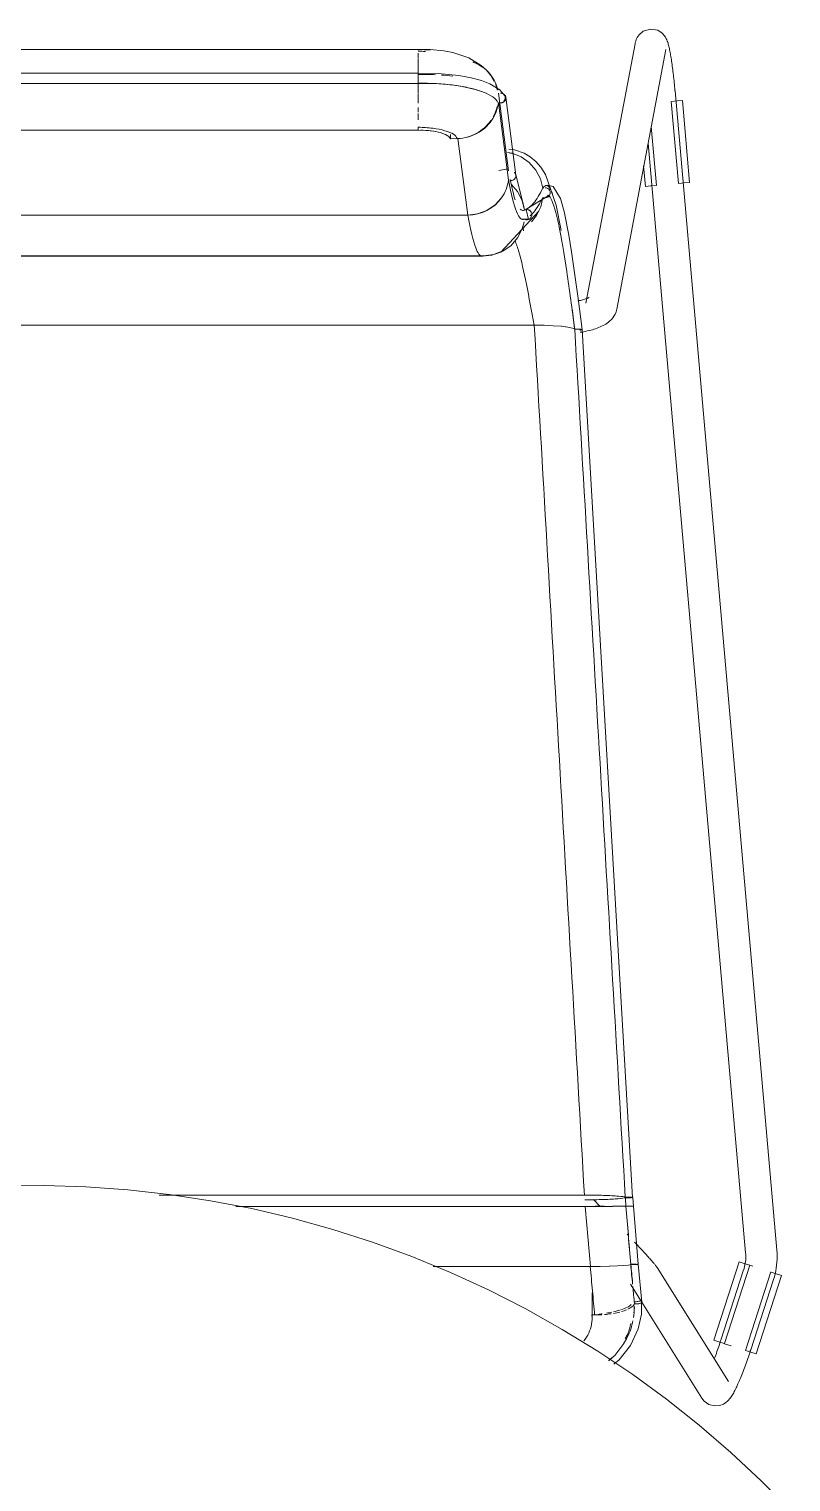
# Model space of a CAD drawing. Header units: millimetres. Extents: x 155927 to 295199, y -4084 to 97293.
# Drawn here: x 230288 to 230579, y 31394 to 31950 of the extents above; entities that cross this region are included whole.
import ezdxf

# ---------------------------------------------------------------- set-up
doc = ezdxf.new("R2010")
doc.units = ezdxf.units.MM
doc.header["$MEASUREMENT"] = 0
doc.layers.add('I-FURN', color=8, linetype='CONTINUOUS', lineweight=9)

msp = doc.modelspace()

# ---------------------------------------------------------------- linework, layer by layer
at = {"layer": 'I-FURN'}
for p, q in [((230520.63, 31946.71), (230520.26, 31945.91)), ((230521.38, 31947.79), (230520.63, 31946.71)), ((230522.96, 31949.11), (230521.38, 31947.79)), ((230522.96, 31949.11), (230525.71, 31949.95)), ((230525.71, 31949.95), (230528.47, 31949.46)), ((230528.47, 31949.46), (230530.12, 31948.42)), ((230530.12, 31948.42), (230530.98, 31947.51)), ((230530.98, 31947.51), (230531.46, 31946.81)), ((230531.46, 31946.81), (230531.76, 31946.25)), ((230531.76, 31946.25), (230531.98, 31945.78)), ((230436.91, 31942.17), (230142.06, 31942.17)), ((230436.91, 31942), (230436.91, 31942.17)), ((230441.43, 31942.09), (230436.91, 31942.17)), ((230436.91, 31942.15), (230436.91, 31941.87)), ((230436.91, 31940.68), (230436.91, 31938.92)), ((230446.64, 31941.57), (230441.43, 31942.09)), ((230450.14, 31940.92), (230446.64, 31941.57)), ((230456.29, 31938.89), (230450.14, 31940.92)), ((230519.82, 31944.35), (230501.01, 31845.06)), ((230512.8, 31842.83), (230531.61, 31942.12)), ((230519.91, 31944.77), (230519.82, 31944.35)), ((230520.04, 31945.29), (230519.91, 31944.77)), ((230520.26, 31945.91), (230520.04, 31945.29)), ((230531.98, 31945.78), (230532.14, 31945.35)), ((230532.14, 31945.35), (230532.29, 31944.94)), ((230532.29, 31944.94), (230532.41, 31944.55)), ((230532.41, 31944.55), (230532.53, 31944.15)), ((230532.53, 31944.15), (230532.63, 31943.75)), ((230532.63, 31943.75), (230532.74, 31943.34)), ((230532.74, 31943.34), (230532.84, 31942.91)), ((230532.84, 31942.91), (230532.94, 31942.47)), ((230532.94, 31942.47), (230533.03, 31942.01)), ((230533.03, 31942.01), (230533.13, 31941.53)), ((230533.13, 31941.53), (230533.22, 31941.03)), ((230533.22, 31941.03), (230533.32, 31940.52)), ((230533.32, 31940.52), (230533.41, 31939.99)), ((230436.91, 31938.65), (230436.91, 31936.07)), ((230436.91, 31932.89), (230436.91, 31935.91)), ((230436.91, 31935.9), (230436.91, 31932.89)), ((230461, 31936.02), (230456.29, 31938.89)), ((230462.98, 31934.19), (230461, 31936.02)), ((230533.41, 31939.99), (230533.5, 31939.43)), ((230533.5, 31939.43), (230533.6, 31938.87)), ((230533.6, 31938.87), (230533.69, 31938.28)), ((230533.69, 31938.28), (230533.78, 31937.68)), ((230533.78, 31937.68), (230533.87, 31937.06)), ((230533.87, 31937.06), (230533.96, 31936.42)), ((230533.96, 31936.42), (230534.05, 31935.77)), ((230534.05, 31935.77), (230534.14, 31935.11)), ((230534.14, 31935.11), (230534.22, 31934.44)), ((230436.91, 31933.13), (230142.06, 31933.13)), ((230436.91, 31933.13), (230436.91, 31929.28)), ((230444.47, 31932.98), (230436.91, 31933.13)), ((230436.91, 31933.06), (230436.91, 31933.13)), ((230436.91, 31932.86), (230436.91, 31933.06)), ((230436.91, 31932.56), (230436.91, 31932.86)), ((230436.91, 31932.17), (230436.91, 31932.56)), ((230436.91, 31931.72), (230436.91, 31932.17)), ((230436.91, 31931.22), (230436.91, 31931.72)), ((230436.91, 31930.72), (230436.91, 31931.22)), ((230436.91, 31930.25), (230436.91, 31930.72)), ((230436.91, 31929.83), (230436.91, 31930.25)), ((230436.91, 31929.5), (230436.91, 31929.83)), ((230436.91, 31929.28), (230436.91, 31929.5)), ((230452.36, 31932.18), (230444.47, 31932.98)), ((230457.08, 31931.32), (230452.36, 31932.18)), ((230461.12, 31930.24), (230457.08, 31931.32)), ((230464.29, 31929.04), (230461.12, 31930.24)), ((230464.65, 31932.12), (230462.98, 31934.19)), ((230465.98, 31929.85), (230464.65, 31932.12)), ((230534.22, 31934.44), (230534.31, 31933.75)), ((230534.31, 31933.75), (230534.39, 31933.05)), ((230534.39, 31933.05), (230534.48, 31932.34)), ((230534.48, 31932.34), (230534.56, 31931.62)), ((230534.56, 31931.62), (230534.64, 31930.9)), ((230534.64, 31930.9), (230534.72, 31930.16)), ((230534.72, 31930.16), (230534.79, 31929.42)), ((230534.79, 31929.42), (230534.87, 31928.68)), ((230142.06, 31929.17), (230436.91, 31929.17)), ((230436.91, 31925.38), (230436.91, 31929.2)), ((230436.91, 31929.2), (230436.91, 31925.38)), ((230443.14, 31929.09), (230436.91, 31929.17)), ((230436.91, 31925.19), (230436.91, 31921.63)), ((230449.7, 31928.56), (230443.14, 31929.09)), ((230453.71, 31927.97), (230449.7, 31928.56)), ((230458.15, 31927), (230453.71, 31927.97)), ((230461.58, 31925.9), (230458.15, 31927)), ((230468.12, 31926.74), (230464.29, 31929.04)), ((230467.53, 31925.42), (230471.37, 31895.72)), ((230470.01, 31924.36), (230468.12, 31926.74)), ((230470.37, 31923.86), (230474.22, 31894.08)), ((230534.87, 31928.68), (230534.94, 31927.93)), ((230534.94, 31927.93), (230535.01, 31927.18)), ((230535.01, 31927.18), (230535.08, 31926.43)), ((230535.08, 31926.43), (230535.09, 31926.27)), ((230574.04, 31482.95), (230535.09, 31926.27)), ((230436.91, 31920), (230436.91, 31918.16)), ((230471.39, 31892.18), (230467.55, 31921.88)), ((230468.3, 31919.45), (230467.98, 31921.89)), ((230533.67, 31922.29), (230536.43, 31890.88)), ((230533.8, 31922.3), (230535.86, 31922.48)), ((230535.86, 31922.48), (230537.9, 31922.66)), ((230537.9, 31922.66), (230540.66, 31891.25)), ((230436.91, 31917.64), (230436.91, 31915.18)), ((230436.91, 31911.33), (230142.06, 31911.33)), ((230142.06, 31911.27), (230436.91, 31911.27)), ((230436.91, 31911.27), (230439.95, 31911.16)), ((230439.95, 31911.16), (230442.8, 31910.84)), ((230442.8, 31910.84), (230445.29, 31910.33)), ((230445.29, 31910.33), (230447.28, 31909.66)), ((230447.28, 31909.66), (230448.63, 31908.87)), ((230448.63, 31908.87), (230449.27, 31908.01)), ((230449.27, 31908.01), (230449.27, 31909.67)), ((230449.27, 31908.01), (230451.98, 31908.08)), ((230451.98, 31908.08), (230455.84, 31878.8)), ((230527.98, 31890.14), (230526.01, 31912.62)), ((230471.02, 31902.79), (230472.76, 31902.41)), ((230472.77, 31902.42), (230471.03, 31902.79)), ((230473.76, 31903.76), (230471.49, 31904.05)), ((230476.28, 31901.02), (230472.77, 31902.42)), ((230477.36, 31902.46), (230473.76, 31903.76)), ((230479.63, 31901.12), (230477.36, 31902.46)), ((230524.8, 31906.25), (230562.08, 31481.9)), ((230471.25, 31896.51), (230467.76, 31895.82)), ((230479.37, 31898.85), (230476.28, 31901.02)), ((230481.85, 31896.02), (230479.37, 31898.85)), ((230481.8, 31899.34), (230479.63, 31901.12)), ((230483.79, 31897.1), (230481.8, 31899.34)), ((230485.6, 31894.27), (230483.79, 31897.1)), ((230523.06, 31897.66), (230523.75, 31889.77)), ((230471.86, 31892.02), (230472.36, 31891.98)), ((230472.36, 31891.98), (230472.85, 31892.06)), ((230474.89, 31887.81), (230472.38, 31890.68)), ((230472.85, 31892.06), (230473.3, 31892.26)), ((230473.3, 31892.26), (230473.68, 31892.56)), ((230473.68, 31892.56), (230473.98, 31892.94)), ((230473.98, 31894.76), (230473.69, 31895.15)), ((230474.17, 31894.32), (230473.98, 31894.76)), ((230473.98, 31892.94), (230474.17, 31893.38)), ((230474.24, 31893.85), (230474.17, 31894.32)), ((230474.17, 31893.38), (230474.24, 31893.85)), ((230474.21, 31894.16), (230477.17, 31882.55)), ((230483.59, 31892.7), (230481.85, 31896.02)), ((230484.49, 31889.07), (230483.59, 31892.7)), ((230489.59, 31882.56), (230485.6, 31894.27)), ((230538.62, 31891.07), (230536.56, 31890.89)), ((230540.66, 31891.25), (230538.62, 31891.07)), ((230466.27, 31882.67), (230468.76, 31885.41)), ((230476.64, 31884.41), (230474.89, 31887.81)), ((230487.17, 31886.51), (230477.78, 31880.8)), ((230484.54, 31885.58), (230483.75, 31881.97)), ((230483.76, 31881.97), (230484.54, 31885.58)), ((230484.49, 31889.07), (230484.96, 31889.23)), ((230484.96, 31889.23), (230484.49, 31889.07)), ((230485.02, 31885.43), (230484.54, 31885.58)), ((230484.54, 31885.58), (230485.02, 31885.43)), ((230485.51, 31885.4), (230485.02, 31885.43)), ((230485.02, 31885.43), (230485.52, 31885.4)), ((230486.31, 31890.29), (230485.4, 31889.99)), ((230485.95, 31889.2), (230485.46, 31889.28)), ((230485.46, 31889.27), (230485.95, 31889.2)), ((230486, 31885.49), (230485.51, 31885.4)), ((230485.52, 31885.4), (230486.01, 31885.49)), ((230485.95, 31889.2), (230486.41, 31889)), ((230486.41, 31889.01), (230485.95, 31889.2)), ((230486.45, 31885.7), (230486, 31885.49)), ((230486.01, 31885.49), (230486.46, 31885.7)), ((230488.5, 31889.76), (230486.31, 31890.29)), ((230486.8, 31888.7), (230486.41, 31889.01)), ((230486.41, 31889), (230486.79, 31888.7)), ((230486.83, 31886.02), (230486.45, 31885.7)), ((230486.46, 31885.7), (230486.84, 31886.02)), ((230486.79, 31888.7), (230487.09, 31888.3)), ((230487.1, 31888.3), (230486.8, 31888.7)), ((230487.12, 31886.42), (230486.83, 31886.02)), ((230486.84, 31886.02), (230487.12, 31886.42)), ((230487.09, 31888.3), (230487.29, 31887.85)), ((230487.29, 31887.85), (230487.1, 31888.3)), ((230487.3, 31886.88), (230487.12, 31886.42)), ((230487.12, 31886.42), (230487.31, 31886.88)), ((230487.29, 31887.85), (230487.36, 31887.37)), ((230487.37, 31887.37), (230487.29, 31887.85)), ((230487.36, 31887.37), (230487.3, 31886.88)), ((230487.31, 31886.88), (230487.37, 31887.37)), ((230491.27, 31885.12), (230488.5, 31889.76)), ((230492.67, 31880.12), (230491.27, 31885.12)), ((230525.8, 31889.95), (230523.75, 31889.77)), ((230527.86, 31890.13), (230525.8, 31889.95)), ((230459.61, 31879.28), (230463.16, 31880.59)), ((230463.16, 31880.59), (230466.27, 31882.67)), ((230483.06, 31880.32), (230468.46, 31864.62)), ((230477.53, 31880.7), (230476.64, 31884.41)), ((230477.17, 31882.55), (230477.5, 31880.68)), ((230477.53, 31880.7), (230478, 31880.86)), ((230478, 31880.86), (230477.53, 31880.7)), ((230478, 31880.86), (230478.5, 31880.9)), ((230478.5, 31880.9), (230478, 31880.86)), ((230479.05, 31877.09), (230478.21, 31880.98)), ((230478.5, 31880.9), (230478.99, 31880.82)), ((230478.99, 31880.82), (230478.5, 31880.9)), ((230478.99, 31880.82), (230479.44, 31880.61)), ((230479.44, 31880.62), (230478.99, 31880.82)), ((230479.82, 31880.3), (230479.44, 31880.62)), ((230479.44, 31880.61), (230479.82, 31880.3)), ((230479.82, 31880.3), (230480.11, 31879.9)), ((230480.12, 31879.9), (230479.82, 31880.3)), ((230480.11, 31879.9), (230480.3, 31879.44)), ((230480.31, 31879.44), (230480.12, 31879.9)), ((230480.3, 31879.44), (230480.37, 31878.95)), ((230480.37, 31878.95), (230480.31, 31879.44)), ((230483.75, 31881.97), (230482.11, 31878.65)), ((230482.12, 31878.64), (230483.76, 31881.97)), ((230491.5, 31872.9), (230489.59, 31882.56)), ((230494.48, 31871.1), (230492.67, 31880.12)), ((230455.84, 31878.8), (230123.13, 31878.8)), ((230123.13, 31878.8), (230455.84, 31878.8)), ((230455.84, 31878.8), (230459.61, 31879.28)), ((230479.34, 31877.22), (230476.46, 31877.18)), ((230476.64, 31873.48), (230477.4, 31876.26)), ((230478, 31877.03), (230477.53, 31877.2)), ((230477.53, 31877.19), (230478, 31877.03)), ((230478.5, 31876.99), (230478, 31877.03)), ((230478, 31877.03), (230478.5, 31876.99)), ((230478.99, 31877.08), (230478.5, 31876.99)), ((230478.5, 31876.99), (230478.99, 31877.07)), ((230479.44, 31877.28), (230478.99, 31877.08)), ((230478.99, 31877.07), (230479.44, 31877.28)), ((230479.82, 31877.59), (230479.44, 31877.28)), ((230479.44, 31877.28), (230479.82, 31877.59)), ((230480.11, 31877.99), (230479.82, 31877.59)), ((230479.82, 31877.59), (230480.12, 31877.99)), ((230480.3, 31878.46), (230480.11, 31877.99)), ((230480.12, 31877.99), (230480.31, 31878.46)), ((230482.11, 31878.64), (230480.16, 31876.24)), ((230480.18, 31876.25), (230482.12, 31878.64)), ((230480.37, 31878.95), (230480.3, 31878.46)), ((230480.31, 31878.46), (230480.37, 31878.95)), ((230474.88, 31870.09), (230472.37, 31867.22)), ((230472.38, 31867.21), (230474.89, 31870.08)), ((230476.63, 31873.48), (230474.88, 31870.09)), ((230474.89, 31870.08), (230476.64, 31873.48)), ((230495.51, 31864.79), (230494.48, 31871.1)), ((230461.88, 31863.2), (230117.1, 31863.2)), ((230117.1, 31863.2), (230461.88, 31863.2)), ((230117.63, 31863.05), (230422.43, 31863.05)), ((230422.43, 31863.05), (230461.34, 31863.05)), ((230465.09, 31863.49), (230461.34, 31863.05)), ((230465.67, 31863.68), (230461.88, 31863.2)), ((230461.88, 31863.2), (230465.67, 31863.67)), ((230469.56, 31865.22), (230465.09, 31863.49)), ((230469.24, 31865.05), (230465.67, 31863.68)), ((230465.67, 31863.67), (230469.24, 31865.04)), ((230468.46, 31864.62), (230466.53, 31863.92)), ((230472.37, 31867.22), (230469.24, 31865.05)), ((230469.24, 31865.04), (230472.38, 31867.21)), ((230496.69, 31856.77), (230495.51, 31864.79)), ((230498.05, 31846.84), (230496.69, 31856.77)), ((230498.46, 31846.09), (230497.96, 31845.99)), ((230499.6, 31834.98), (230498.05, 31846.84)), ((230498.93, 31846.19), (230498.46, 31846.09)), ((230499.37, 31846.29), (230498.93, 31846.19)), ((230499.79, 31846.4), (230499.37, 31846.29)), ((230500.19, 31846.51), (230499.79, 31846.4)), ((230500.55, 31846.61), (230500.19, 31846.51)), ((230500.89, 31846.72), (230500.55, 31846.61)), ((230501.19, 31846.83), (230500.89, 31846.72)), ((230501.46, 31846.93), (230501.19, 31846.83)), ((230501.69, 31847.03), (230501.46, 31846.93)), ((230501.89, 31847.11), (230501.69, 31847.03)), ((230502.04, 31847.19), (230501.89, 31847.11)), ((230502.13, 31847.23), (230502.04, 31847.19)), ((230502.2, 31847.28), (230502.13, 31847.23)), ((230502.23, 31847.29), (230502.2, 31847.28)), ((230512.17, 31840.95), (230511.74, 31840.16)), ((230512.54, 31841.84), (230512.17, 31840.95)), ((230512.8, 31842.83), (230512.54, 31841.84)), ((230481.19, 31836.7), (230097.79, 31836.7)), ((230097.79, 31836.7), (230481.19, 31836.7)), ((230484.96, 31836.64), (230481.19, 31836.7)), ((230481.27, 31836.7), (230484.96, 31836.64)), ((230488.49, 31836.49), (230484.96, 31836.64)), ((230485.02, 31836.64), (230488.49, 31836.49)), ((230491.59, 31836.25), (230488.49, 31836.49)), ((230488.54, 31836.49), (230491.6, 31836.25)), ((230494.09, 31835.94), (230491.59, 31836.25)), ((230491.63, 31836.25), (230494.09, 31835.94)), ((230495.84, 31835.57), (230494.09, 31835.94)), ((230494.1, 31835.94), (230495.84, 31835.57)), ((230495.84, 31835.57), (230496.74, 31835.17)), ((230496.74, 31835.17), (230495.84, 31835.57)), ((230497.21, 31835.19), (230496.74, 31835.17)), ((230496.74, 31835.17), (230497.21, 31835.19)), ((230497.71, 31835.19), (230497.21, 31835.19)), ((230497.21, 31835.19), (230497.71, 31835.19)), ((230498.2, 31835.18), (230497.71, 31835.19)), ((230497.71, 31835.19), (230498.2, 31835.18)), ((230498.65, 31835.16), (230498.2, 31835.18)), ((230498.2, 31835.18), (230498.66, 31835.16)), ((230499.04, 31835.13), (230498.65, 31835.16)), ((230498.66, 31835.16), (230499.04, 31835.13)), ((230499.34, 31835.09), (230499.04, 31835.13)), ((230499.04, 31835.13), (230499.34, 31835.09)), ((230499.54, 31834.93), (230499.6, 31834.98)), ((230499.61, 31834.98), (230499.54, 31834.93)), ((230499.61, 31834.98), (230518.89, 31503.07)), ((230503.47, 31834.96), (230502.84, 31834.79)), ((230504.09, 31835.15), (230503.47, 31834.96)), ((230504.69, 31835.34), (230504.09, 31835.15)), ((230505.28, 31835.55), (230504.69, 31835.34)), ((230505.87, 31835.77), (230505.28, 31835.55)), ((230506.44, 31836), (230505.87, 31835.77)), ((230507, 31836.25), (230506.44, 31836)), ((230507.55, 31836.53), (230507, 31836.25)), ((230508.08, 31836.82), (230507.55, 31836.53)), ((230508.62, 31837.14), (230508.08, 31836.82)), ((230509.16, 31837.5), (230508.62, 31837.14)), ((230509.69, 31837.9), (230509.16, 31837.5)), ((230510.22, 31838.35), (230509.69, 31837.9)), ((230510.74, 31838.87), (230510.22, 31838.35)), ((230511.25, 31839.47), (230510.74, 31838.87)), ((230511.74, 31840.16), (230511.25, 31839.47)), ((230498.69, 31834.8), (230499.07, 31834.83)), ((230499.07, 31834.83), (230498.69, 31834.8)), ((230499.5, 31834.07), (230498.8, 31833.96)), ((230499.07, 31834.83), (230499.36, 31834.88)), ((230499.36, 31834.88), (230499.07, 31834.83)), ((230500.19, 31834.2), (230499.5, 31834.07)), ((230500.87, 31834.33), (230500.19, 31834.2)), ((230501.54, 31834.48), (230500.87, 31834.33)), ((230502.2, 31834.63), (230501.54, 31834.48)), ((230502.84, 31834.79), (230502.2, 31834.63)), ((230293.81, 31507.64), (230277.81, 31507.49)), ((230309.8, 31507.15), (230293.81, 31507.64)), ((230325.76, 31506.02), (230309.8, 31507.15)), ((230341.66, 31504.25), (230325.76, 31506.02)), ((230500.44, 31503.97), (230337.84, 31503.97)), ((230337.84, 31503.97), (230500.44, 31503.97)), ((230357.47, 31501.84), (230341.66, 31504.25)), ((230373.18, 31498.81), (230357.47, 31501.84)), ((230504.22, 31503.94), (230500.44, 31503.97)), ((230500.55, 31502.18), (230504.23, 31502.21)), ((230506.5, 31499.66), (230503.93, 31502.33)), ((230507.79, 31503.86), (230504.22, 31503.94)), ((230504.23, 31502.21), (230507.78, 31502.29)), ((230507.78, 31502.29), (230510.9, 31502.41)), ((230510.92, 31503.74), (230507.79, 31503.86)), ((230510.9, 31502.41), (230513.4, 31502.57)), ((230513.42, 31503.58), (230510.92, 31503.74)), ((230513.4, 31502.57), (230515.15, 31502.76)), ((230515.17, 31503.38), (230513.42, 31503.58)), ((230515.15, 31502.76), (230516.05, 31502.97)), ((230516.06, 31503.17), (230515.17, 31503.38)), ((230516.05, 31502.97), (230516.52, 31502.96)), ((230516.53, 31503.18), (230516.06, 31503.17)), ((230516.52, 31502.96), (230517.02, 31502.96)), ((230517.02, 31503.18), (230516.53, 31503.18)), ((230517.51, 31503.18), (230517.02, 31503.18)), ((230517.02, 31502.96), (230517.51, 31502.97)), ((230517.97, 31503.17), (230517.51, 31503.18)), ((230517.51, 31502.97), (230517.96, 31502.98)), ((230517.96, 31502.98), (230518.34, 31503)), ((230518.35, 31503.15), (230517.97, 31503.17)), ((230518.34, 31503), (230518.64, 31503.02)), ((230518.64, 31503.13), (230518.35, 31503.15)), ((230518.83, 31503.1), (230518.64, 31503.13)), ((230518.64, 31503.02), (230518.82, 31503.04)), ((230518.82, 31503.04), (230518.89, 31503.07)), ((230518.89, 31503.07), (230518.83, 31503.1)), ((230519.16, 31499.71), (230518.9, 31503.07)), ((230500.7, 31499.65), (230367.07, 31499.65)), ((230367.07, 31499.65), (230500.7, 31499.65)), ((230388.76, 31495.15), (230373.18, 31498.81)), ((230504.49, 31499.65), (230500.7, 31499.65)), ((230500.7, 31499.65), (230504.49, 31499.65)), ((230504.49, 31499.78), (230508.05, 31499.77)), ((230508.06, 31499.66), (230504.49, 31499.65)), ((230504.49, 31499.65), (230508.06, 31499.66)), ((230508.05, 31499.77), (230504.5, 31499.78)), ((230511.19, 31499.67), (230508.06, 31499.66)), ((230508.06, 31499.66), (230511.19, 31499.67)), ((230511.17, 31499.76), (230513.67, 31499.75)), ((230513.68, 31499.75), (230511.18, 31499.76)), ((230513.69, 31499.68), (230511.19, 31499.67)), ((230511.19, 31499.67), (230513.7, 31499.68)), ((230513.67, 31499.75), (230515.42, 31499.74)), ((230515.43, 31499.74), (230513.68, 31499.75)), ((230515.44, 31499.69), (230513.7, 31499.68)), ((230513.7, 31499.68), (230515.44, 31499.69)), ((230516.33, 31499.71), (230515.44, 31499.69)), ((230515.44, 31499.69), (230516.33, 31499.71)), ((230516.32, 31499.72), (230516.79, 31499.72)), ((230516.79, 31499.72), (230516.32, 31499.72)), ((230516.8, 31499.71), (230516.33, 31499.71)), ((230516.33, 31499.71), (230516.8, 31499.71)), ((230516.79, 31499.72), (230517.29, 31499.72)), ((230517.29, 31499.72), (230516.79, 31499.72)), ((230517.29, 31499.71), (230516.8, 31499.71)), ((230516.8, 31499.71), (230517.3, 31499.71)), ((230517.29, 31499.72), (230517.78, 31499.72)), ((230517.78, 31499.72), (230517.29, 31499.72)), ((230517.78, 31499.71), (230517.29, 31499.71)), ((230517.3, 31499.71), (230517.79, 31499.71)), ((230517.78, 31499.72), (230518.23, 31499.72)), ((230518.23, 31499.72), (230517.78, 31499.72)), ((230518.24, 31499.71), (230517.78, 31499.71)), ((230517.79, 31499.71), (230518.24, 31499.71)), ((230518.23, 31499.72), (230518.61, 31499.72)), ((230518.62, 31499.72), (230518.23, 31499.72)), ((230518.62, 31499.71), (230518.24, 31499.71)), ((230518.24, 31499.71), (230518.62, 31499.71)), ((230518.61, 31499.72), (230518.91, 31499.72)), ((230518.91, 31499.72), (230518.62, 31499.72)), ((230518.91, 31499.71), (230518.62, 31499.71)), ((230518.62, 31499.71), (230518.91, 31499.71)), ((230518.91, 31499.72), (230519.1, 31499.72)), ((230519.1, 31499.72), (230518.91, 31499.72)), ((230519.1, 31499.71), (230518.91, 31499.71)), ((230518.91, 31499.71), (230519.1, 31499.71)), ((230519.1, 31499.72), (230519.16, 31499.71)), ((230519.17, 31499.71), (230519.1, 31499.72)), ((230519.16, 31499.71), (230519.1, 31499.71)), ((230519.1, 31499.71), (230519.17, 31499.71)), ((230519.17, 31499.71), (230520.99, 31477.51)), ((230404.17, 31490.87), (230388.76, 31495.15)), ((230419.41, 31485.98), (230404.17, 31490.87)), ((230434.43, 31480.48), (230419.41, 31485.98)), ((230517.26, 31488.47), (230516.78, 31488.98)), ((230520.08, 31485.5), (230519.62, 31485.98)), ((230520.53, 31485.02), (230520.08, 31485.5)), ((230520.97, 31484.55), (230520.53, 31485.02)), ((230449.22, 31474.38), (230434.43, 31480.48)), ((230521.4, 31484.09), (230520.97, 31484.55)), ((230521.82, 31483.64), (230521.4, 31484.09)), ((230522.23, 31483.19), (230521.82, 31483.64)), ((230522.64, 31482.76), (230522.23, 31483.19)), ((230523.03, 31482.33), (230522.64, 31482.76)), ((230523.41, 31481.92), (230523.03, 31482.33)), ((230523.78, 31481.52), (230523.41, 31481.92)), ((230524.13, 31481.13), (230523.78, 31481.52)), ((230524.48, 31480.75), (230524.13, 31481.13)), ((230524.81, 31480.38), (230524.48, 31480.75)), ((230525.12, 31480.03), (230524.81, 31480.38)), ((230525.42, 31479.7), (230525.12, 31480.03)), ((230525.71, 31479.37), (230525.42, 31479.7)), ((230525.98, 31479.07), (230525.71, 31479.37)), ((230562.09, 31481.9), (230562.13, 31481.24)), ((230562.14, 31479.91), (230562.11, 31479.25)), ((230562.13, 31481.24), (230562.15, 31480.58)), ((230562.15, 31480.58), (230562.14, 31479.91)), ((230574.04, 31482.9), (230574.04, 31482.95)), ((230574.12, 31481.77), (230574.04, 31482.9)), ((230574.07, 31478.34), (230574.13, 31479.48)), ((230574.15, 31480.62), (230574.12, 31481.77)), ((230574.13, 31479.48), (230574.15, 31480.62)), ((230442.53, 31476.68), (230502.65, 31476.68)), ((230502.65, 31476.68), (230442.53, 31476.68)), ((230463.76, 31467.7), (230449.22, 31474.38)), ((230502.65, 31476.68), (230506.41, 31476.71)), ((230506.41, 31476.71), (230502.77, 31476.68)), ((230509.94, 31476.78), (230506.5, 31476.71)), ((230506.51, 31476.71), (230509.94, 31476.78)), ((230509.94, 31476.78), (230513.04, 31476.9)), ((230513.04, 31476.9), (230510.01, 31476.78)), ((230513.04, 31476.9), (230515.52, 31477.05)), ((230515.52, 31477.05), (230513.08, 31476.9)), ((230515.52, 31477.05), (230517.25, 31477.23)), ((230517.26, 31477.23), (230515.54, 31477.05)), ((230517.25, 31477.23), (230518.15, 31477.42)), ((230518.14, 31477.42), (230517.26, 31477.23)), ((230518.61, 31477.41), (230518.14, 31477.42)), ((230518.15, 31477.42), (230518.62, 31477.41)), ((230518.63, 31477.61), (230518.16, 31477.61)), ((230518.16, 31477.61), (230518.63, 31477.61)), ((230519.11, 31477.41), (230518.61, 31477.41)), ((230518.62, 31477.41), (230519.11, 31477.41)), ((230519.13, 31477.62), (230518.63, 31477.61)), ((230518.63, 31477.61), (230519.13, 31477.62)), ((230519.11, 31477.41), (230519.61, 31477.41)), ((230519.6, 31477.41), (230519.11, 31477.41)), ((230519.62, 31477.61), (230519.13, 31477.62)), ((230519.13, 31477.62), (230519.62, 31477.61)), ((230520.05, 31477.42), (230519.6, 31477.41)), ((230519.61, 31477.41), (230520.06, 31477.42)), ((230520.07, 31477.6), (230519.62, 31477.61)), ((230519.62, 31477.61), (230520.07, 31477.6)), ((230520.44, 31477.44), (230520.05, 31477.42)), ((230520.06, 31477.42), (230520.44, 31477.44)), ((230520.44, 31477.44), (230520.74, 31477.46)), ((230520.73, 31477.46), (230520.44, 31477.44)), ((230520.74, 31477.56), (230520.45, 31477.58)), ((230520.45, 31477.58), (230520.74, 31477.56)), ((230520.93, 31477.54), (230520.74, 31477.56)), ((230520.74, 31477.56), (230520.93, 31477.54)), ((230520.74, 31477.46), (230520.93, 31477.49)), ((230520.99, 31477.51), (230520.92, 31477.49)), ((230521, 31477.51), (230520.93, 31477.54)), ((230520.93, 31477.54), (230520.99, 31477.51)), ((230520.93, 31477.49), (230521, 31477.51)), ((230521, 31477.51), (230522.42, 31463.02)), ((230526.24, 31478.77), (230525.98, 31479.07)), ((230526.48, 31478.49), (230526.24, 31478.77)), ((230526.71, 31478.23), (230526.48, 31478.49)), ((230526.93, 31477.97), (230526.71, 31478.23)), ((230527.13, 31477.73), (230526.93, 31477.97)), ((230527.32, 31477.5), (230527.13, 31477.73)), ((230527.5, 31477.28), (230527.32, 31477.5)), ((230527.67, 31477.06), (230527.5, 31477.28)), ((230527.85, 31476.83), (230527.67, 31477.06)), ((230528.03, 31476.57), (230527.85, 31476.83)), ((230528.24, 31476.25), (230528.03, 31476.57)), ((230555.55, 31432.66), (230528.24, 31476.25)), ((230559.6, 31478.48), (230549.91, 31448.48)), ((230561.34, 31475.34), (230552.63, 31448.52)), ((230553.95, 31447.17), (230563.64, 31477.18)), ((230559.6, 31478.48), (230561.55, 31477.85)), ((230561.35, 31475.36), (230561.34, 31475.34)), ((230561.54, 31476), (230561.35, 31475.36)), ((230561.7, 31476.64), (230561.54, 31476)), ((230561.55, 31477.85), (230563.52, 31477.21)), ((230561.84, 31477.29), (230561.7, 31476.64)), ((230561.96, 31477.94), (230561.84, 31477.29)), ((230562.04, 31478.59), (230561.96, 31477.94)), ((230571.71, 31474.57), (230562.02, 31444.56)), ((230562.11, 31479.25), (230562.04, 31478.59)), ((230563.74, 31477.14), (230564.9, 31476.77)), ((230571.83, 31474.53), (230573.8, 31473.9)), ((230573.08, 31472.73), (230573.37, 31473.83)), ((230573.37, 31473.83), (230573.61, 31474.95)), ((230573.61, 31474.95), (230573.81, 31476.07)), ((230573.8, 31473.9), (230575.75, 31473.27)), ((230573.81, 31476.07), (230573.96, 31477.2)), ((230573.96, 31477.2), (230574.07, 31478.34)), ((230518.08, 31469.88), (230522.11, 31463.43)), ((230564.04, 31444.82), (230572.75, 31471.63)), ((230575.75, 31473.27), (230566.06, 31443.26)), ((230572.75, 31471.63), (230573.08, 31472.73)), ((230478.02, 31460.45), (230463.76, 31467.7)), ((230503.35, 31456.89), (230503.35, 31466.64)), ((230522.21, 31458.45), (230522.3, 31463.92)), ((230522.35, 31463.06), (230545.38, 31426.29)), ((230491.98, 31452.62), (230478.02, 31460.45)), ((230504.34, 31458.13), (230503.3, 31458.13)), ((230520.99, 31452.81), (230522.21, 31458.45)), ((230505.61, 31444.25), (230491.98, 31452.62)), ((230518.09, 31446.49), (230520.99, 31452.81)), ((230512.02, 31442.63), (230515.52, 31447.2)), ((230513.76, 31440.96), (230518.09, 31446.49)), ((230515.52, 31447.2), (230517.43, 31450.89)), ((230551.86, 31447.84), (230549.91, 31448.48)), ((230551.6, 31445.45), (230551.83, 31446.13)), ((230551.83, 31446.13), (230552.06, 31446.81)), ((230553.83, 31447.21), (230551.86, 31447.84)), ((230552.06, 31446.81), (230552.29, 31447.5)), ((230552.29, 31447.5), (230552.52, 31448.19)), ((230552.52, 31448.19), (230552.63, 31448.52)), ((230554.05, 31447.14), (230556.53, 31446.34)), ((230518.9, 31435.34), (230505.61, 31444.25)), ((230509.68, 31440.67), (230512.02, 31442.63)), ((230511.7, 31439.32), (230513.76, 31440.96)), ((230550.19, 31441.55), (230550.42, 31442.17)), ((230550.42, 31442.17), (230550.65, 31442.81)), ((230550.65, 31442.81), (230550.89, 31443.45)), ((230550.89, 31443.45), (230551.13, 31444.11)), ((230551.13, 31444.11), (230551.36, 31444.78)), ((230551.36, 31444.78), (230551.6, 31445.45)), ((230564.11, 31443.89), (230562.14, 31444.53)), ((230562.39, 31439.98), (230562.65, 31440.7)), ((230562.65, 31440.7), (230562.9, 31441.42)), ((230562.9, 31441.42), (230563.15, 31442.15)), ((230563.15, 31442.15), (230563.4, 31442.88)), ((230563.4, 31442.88), (230563.65, 31443.62)), ((230563.65, 31443.62), (230563.89, 31444.36)), ((230563.89, 31444.36), (230564.04, 31444.82)), ((230566.06, 31443.26), (230564.11, 31443.89)), ((230531.82, 31425.9), (230518.9, 31435.34)), ((230560.37, 31434.63), (230560.62, 31435.25)), ((230560.62, 31435.25), (230560.87, 31435.89)), ((230560.87, 31435.89), (230561.12, 31436.55)), ((230561.12, 31436.55), (230561.38, 31437.21)), ((230561.38, 31437.21), (230561.63, 31437.89)), ((230561.63, 31437.89), (230561.89, 31438.58)), ((230561.89, 31438.58), (230562.14, 31439.28)), ((230562.14, 31439.28), (230562.39, 31439.98)), ((230557.98, 31429.28), (230558.21, 31429.73)), ((230558.21, 31429.73), (230558.44, 31430.21)), ((230558.44, 31430.21), (230558.67, 31430.7)), ((230558.67, 31430.7), (230558.9, 31431.21)), ((230558.9, 31431.21), (230559.14, 31431.74)), ((230559.14, 31431.74), (230559.38, 31432.28)), ((230559.38, 31432.28), (230559.62, 31432.84)), ((230559.62, 31432.84), (230559.87, 31433.42)), ((230559.87, 31433.42), (230560.12, 31434.02)), ((230560.12, 31434.02), (230560.37, 31434.63)), ((230544.35, 31415.96), (230531.82, 31425.9)), ((230546.27, 31425.17), (230545.38, 31426.29)), ((230546.27, 31425.17), (230548.01, 31423.94)), ((230548.01, 31423.94), (230550.23, 31423.36)), ((230552.21, 31423.53), (230553.59, 31424.05)), ((230553.59, 31424.05), (230554.5, 31424.62)), ((230554.5, 31424.62), (230555.13, 31425.14)), ((230555.13, 31425.14), (230555.59, 31425.6)), ((230555.59, 31425.6), (230555.96, 31426.03)), ((230555.96, 31426.03), (230556.28, 31426.43)), ((230556.28, 31426.43), (230556.55, 31426.82)), ((230556.55, 31426.82), (230556.81, 31427.21)), ((230556.81, 31427.21), (230557.05, 31427.6)), ((230557.05, 31427.6), (230557.29, 31428)), ((230557.29, 31428), (230557.52, 31428.41)), ((230557.52, 31428.41), (230557.75, 31428.84)), ((230557.75, 31428.84), (230557.98, 31429.28)), ((230550.23, 31423.36), (230552.21, 31423.53)), ((230556.47, 31405.52), (230544.35, 31415.96)), ((230568.17, 31394.61), (230556.47, 31405.52)), ((230579.42, 31383.23), (230568.17, 31394.61))]:
    msp.add_line(p, q, dxfattribs=at)
for centre, major_axis, ratio, start_param, end_param in [((230436.91, 31937.89), (-12.4, 0), 0.287441, 4.492176, 4.712389), ((230436.91, 31926.42), (0, -15.75), 0.000004, 0.290246, 0.472486), ((230455.71, 31893.87), (-15.78, 0), 0.955139, 2.787556, 3.029056), ((230472.27, 31893.85), (-1.96, 0), 0.955139, 1.359855, 3.903556), ((230455.71, 31893.87), (-15.78, 0), 0.955139, 1.579038, 2.545717), ((230455.71, 31893.87), (-15.78, 0), 0.955139, 2.545839, 2.787386)]:
    msp.add_ellipse(centre, major_axis=major_axis, ratio=ratio, start_param=start_param, end_param=end_param, dxfattribs=at)
for points in [[(230436.91, 31942.08), (230438.49, 31942.08), (230439.99, 31942.01), (230441.42, 31941.87)], [(230436.91, 31932.6), (230439.13, 31932.64), (230441.33, 31932.6), (230443.51, 31932.49)], [(230445.72, 31932.35), (230447.2, 31932.24), (230448.65, 31932.1), (230450.07, 31931.92)], [(230461.75, 31925.84), (230463.22, 31925.27), (230465.68, 31924), (230466.99, 31922.6), (230467.34, 31921.87)], [(230466.46, 31928.76), (230466.72, 31928.1), (230466.88, 31927.43), (230467.02, 31926.74)], [(230451.98, 31908.08), (230453.28, 31908.12), (230455.78, 31908.48), (230459.38, 31909.89), (230462.53, 31912.08), (230465.05, 31914.92), (230466.82, 31918.26), (230467.4, 31920.64), (230467.55, 31921.88)], [(230467.09, 31920.36), (230466.77, 31918.97), (230466.27, 31917.61), (230465.57, 31916.35)], [(230436.91, 31912.39), (230438.81, 31912.36), (230442.54, 31912.1), (230447.34, 31911.14), (230450.66, 31909.75), (230451.61, 31908.65), (230451.74, 31908.09)], [(230445.29, 31910.38), (230443.23, 31910.92), (230440.52, 31911.21), (230437.75, 31911.3)], [(230471.39, 31892.18), (230472.41, 31886.67), (230474.46, 31878.61), (230476.51, 31876.64), (230477.53, 31877.2)], [(230472.02, 31892.39), (230472.68, 31889.26), (230473.34, 31886.35), (230473.99, 31884.62)], [(230475.9, 31881.12), (230476.44, 31880.55), (230476.98, 31880.41), (230477.53, 31880.7)], [(230476.97, 31874.13), (230477.03, 31873.67), (230477.08, 31873.2), (230477.14, 31872.73)], [(230461.34, 31863.05), (230461.52, 31863.05), (230461.7, 31863.1), (230461.88, 31863.2)], [(230495.54, 31844.54), (230495.93, 31841.44), (230496.33, 31838.31), (230496.72, 31835.18)], [(230481.27, 31836.7), (230484.46, 31781.34), (230487.66, 31725.92), (230490.85, 31670.46)], [(230516.06, 31503.17), (230512.84, 31558.58), (230506.4, 31669.34), (230499.96, 31779.93), (230496.74, 31835.17)], [(230490.85, 31670.46), (230494.05, 31615), (230497.24, 31559.49), (230500.44, 31503.97)], [(230516.05, 31502.97), (230516.1, 31502.43), (230516.19, 31501.35), (230516.28, 31500.26), (230516.32, 31499.72)], [(230516.06, 31503.17), (230516.1, 31502.6), (230516.19, 31501.44), (230516.28, 31500.28), (230516.33, 31499.71)], [(230500.7, 31499.65), (230501.05, 31495.82), (230501.39, 31491.99), (230501.73, 31488.16)], [(230518.14, 31477.42), (230517.84, 31481.13), (230517.24, 31488.55), (230516.63, 31495.99), (230516.33, 31499.71)], [(230501.73, 31488.16), (230502.08, 31484.33), (230502.42, 31480.5), (230502.77, 31476.68)], [(230502.65, 31476.68), (230502.95, 31473.55), (230503.54, 31467.3), (230504.09, 31461.16), (230504.34, 31458.13)], [(230518.15, 31477.42), (230518.39, 31474.89), (230518.62, 31472.38), (230518.86, 31469.88)], [(230518.18, 31477.42), (230518.41, 31475.11), (230518.63, 31472.8), (230518.86, 31470.52)], [(230518.95, 31468.98), (230519.16, 31466.79), (230519.37, 31464.62), (230519.58, 31462.47)], [(230503.3, 31458.13), (230503.34, 31457.63), (230503.36, 31457.12), (230503.35, 31456.61)], [(230507.13, 31458.23), (230506.22, 31458.17), (230505.29, 31458.14), (230504.34, 31458.13)], [(230505.76, 31458.37), (230506.24, 31458.42), (230506.71, 31458.48), (230507.17, 31458.55)], [(230510.7, 31458.6), (230509.85, 31458.47), (230508.97, 31458.36), (230508.06, 31458.3)], [(230508.87, 31458.81), (230509.55, 31458.93), (230510.21, 31459.06), (230510.87, 31459.2)], [(230511.53, 31459.35), (230512.45, 31459.56), (230513.4, 31459.79), (230514.25, 31460.04)], [(230513.93, 31459.23), (230513.19, 31459.04), (230512.38, 31458.88), (230511.55, 31458.73)], [(230514.57, 31460.19), (230515.38, 31460.46), (230516.19, 31460.74), (230516.75, 31461.04)], [(230516.58, 31460.1), (230515.99, 31459.85), (230515.33, 31459.62), (230514.6, 31459.41)], [(230517, 31461.15), (230517.63, 31461.47), (230518.03, 31461.78), (230518.36, 31462.11)], [(230519.55, 31460.93), (230519.53, 31459.67), (230519.44, 31458.41), (230519.25, 31457.17)], [(230519.35, 31458.95), (230519.46, 31459.84), (230519.48, 31460.74), (230519.48, 31461.64)], [(230511.08, 31441.8), (230510.65, 31441.39), (230510.2, 31441), (230509.74, 31440.62)]]:
    msp.add_open_spline(points, degree=3, dxfattribs=at)
for points, knots in [([(230461.62, 31935.3), (230460.89, 31935.83), (230459.64, 31936.54), (230458.31, 31937.17), (230457.79, 31937.37)], [0.5455526, 0.5455526, 0.5455526, 0.5455526, 0.6666667, 0.739481, 0.739481, 0.739481, 0.739481]), ([(230467.32, 31926.63), (230467.16, 31927.36), (230466.59, 31929.24), (230465.05, 31932.07), (230463.37, 31933.9), (230462.42, 31934.68)], [0.0634811, 0.0634811, 0.0634811, 0.0634811, 0.1666667, 0.3333333, 0.5, 0.5, 0.5, 0.5]), ([(230436.91, 31929.2), (230439.26, 31929.24), (230443.91, 31929.17), (230450.76, 31928.54), (230456.87, 31927.45), (230460.09, 31926.44), (230461.58, 31925.9)], [0.0000052, 0.0000052, 0.0000052, 0.0000052, 0.1666667, 0.3333333, 0.5, 0.6602535, 0.6602535, 0.6602535, 0.6602535]), ([(230468.31, 31925.45), (230468.47, 31925.44), (230468.76, 31925.4), (230469.15, 31925.26), (230469.56, 31925), (230470.02, 31924.48), (230470.27, 31923.62), (230470.04, 31922.83), (230469.64, 31922.3), (230469.26, 31921.98), (230468.96, 31921.84), (230468.8, 31921.79)], [-0.875, -0.875, -0.875, -0.875, -0.8125, -0.765625, -0.71875, -0.625, -0.5, -0.375, -0.3125, -0.25, -0.1875, -0.1875, -0.1875, -0.1875]), ([(230468.4, 31921.7), (230468.54, 31921.7), (230468.77, 31921.73), (230469.06, 31921.81), (230469.33, 31921.92), (230469.64, 31922.12), (230469.96, 31922.43), (230470.2, 31922.8), (230470.33, 31923.15), (230470.38, 31923.46), (230470.38, 31923.74), (230470.35, 31924), (230470.28, 31924.25), (230470.16, 31924.5), (230469.97, 31924.8), (230469.65, 31925.11), (230469.25, 31925.32), (230468.9, 31925.42), (230468.63, 31925.46), (230468.47, 31925.47), (230468.4, 31925.47)], [0.1111111, 0.1111111, 0.1111111, 0.1111111, 0.1666667, 0.1944444, 0.2222222, 0.2777778, 0.3333333, 0.3888889, 0.4444444, 0.4791667, 0.5138889, 0.5486111, 0.5833333, 0.6180556, 0.6527778, 0.7222222, 0.7916667, 0.8263889, 0.8611111, 0.8888889, 0.8888889, 0.8888889, 0.8888889]), ([(230464.71, 31915), (230463.28, 31912.95), (230460.34, 31910.44), (230456.76, 31908.87), (230455.52, 31908.63)], [-0.6666667, -0.6666667, -0.6666667, -0.6666667, -0.3333333, -0.1666667, -0.1666667, -0.1666667, -0.1666667]), ([(230484.49, 31889.07), (230485.51, 31890.62), (230486.77, 31890.4), (230488.03, 31887.49), (230488.26, 31886.86)], [0, 0, 0, 0, 0.25, 0.3070827, 0.3070827, 0.3070827, 0.3070827]), ([(230478.21, 31880.98), (230479.14, 31881.45), (230481.24, 31883.24), (230483.33, 31886.67), (230484.49, 31889.07)], [0.0974617, 0.0974617, 0.0974617, 0.0974617, 0.5, 1, 1, 1, 1]), ([(230479.66, 31878.45), (230480.12, 31878.85), (230481.75, 31880.52), (230483.37, 31883.17), (230484.54, 31885.58)], [0.3036932, 0.3036932, 0.3036932, 0.3036932, 0.5, 1, 1, 1, 1]), ([(230486.37, 31886.46), (230486.78, 31886.27), (230488.2, 31884.71), (230489.62, 31879.64), (230490.64, 31875.03)], [0.1500589, 0.1500589, 0.1500589, 0.1500589, 0.25, 0.5, 0.5, 0.5, 0.5]), ([(230455.84, 31878.8), (230456.85, 31873.07), (230458.68, 31865.43), (230460.51, 31863.05), (230461.34, 31863.05)], [0, 0, 0, 0, 0.5, 0.9107153, 0.9107153, 0.9107153, 0.9107153]), ([(230490.7, 31874.75), (230491.69, 31869.99), (230493.71, 31857.79), (230495.72, 31842.72), (230496.74, 31835.17)], [0.5047686, 0.5047686, 0.5047686, 0.5047686, 0.75, 1, 1, 1, 1]), ([(230473.89, 31868.97), (230474.38, 31867.82), (230475.84, 31863.58), (230478.27, 31852.87), (230480.21, 31842.09), (230481.19, 31836.7)], [0.375, 0.375, 0.375, 0.375, 0.5, 0.75, 1, 1, 1, 1]), ([(230500.44, 31503.97), (230501.71, 31503.97), (230504.26, 31503.95), (230507.87, 31503.87), (230511.03, 31503.75), (230514.39, 31503.53), (230515.78, 31503.32), (230516.06, 31503.17)], [-1, -1, -1, -1, -0.833333, -0.666667, -0.5, -0.333333, 0, 0, 0, 0]), ([(230516.05, 31502.97), (230515.76, 31502.83), (230514.37, 31502.62), (230511.02, 31502.4), (230507.86, 31502.28), (230504.3, 31502.2), (230501.79, 31502.18), (230500.55, 31502.18)], [-1, -1, -1, -1, -0.6666667, -0.5, -0.3333333, -0.1666667, -0.003964, -0.003964, -0.003964, -0.003964]), ([(230518.9, 31503.07), (230518.9, 31503.05), (230518.76, 31503.03), (230518.36, 31503), (230517.97, 31502.98), (230517.52, 31502.97), (230517.02, 31502.96), (230516.52, 31502.96), (230516.2, 31502.97), (230516.05, 31502.97)], [-0.5, -0.5, -0.5, -0.5, -0.375, -0.3125, -0.25, -0.1875, -0.125, -0.0625, 0, 0, 0, 0]), ([(230516.06, 31503.17), (230516.28, 31503.18), (230516.77, 31503.19), (230517.41, 31503.18), (230517.87, 31503.17), (230518.28, 31503.16), (230518.73, 31503.12), (230518.9, 31503.09), (230518.9, 31503.07)], [-1, -1, -1, -1, -0.90625, -0.8125, -0.765625, -0.71875, -0.625, -0.501507, -0.501507, -0.501507, -0.501507]), ([(230517.65, 31483.72), (230517.51, 31485.36), (230517.07, 31490.69), (230516.63, 31496.03), (230516.32, 31499.72)], [0.2766114, 0.2766114, 0.2766114, 0.2766114, 0.5, 1, 1, 1, 1]), ([(230519.48, 31463.2), (230519.7, 31463.19), (230520.19, 31463.19), (230520.94, 31463.28), (230521.61, 31463.43), (230522.04, 31463.61), (230522.19, 31463.72), (230522.23, 31463.77)], [-1, -1, -1, -1, -0.90625, -0.8125, -0.71875, -0.625, -0.5625, -0.5625, -0.5625, -0.5625]), ([(230522.37, 31462.87), (230522.35, 31462.85), (230522.31, 31462.8), (230522.2, 31462.73), (230522.01, 31462.63), (230521.69, 31462.52), (230521.29, 31462.45), (230520.94, 31462.42), (230520.56, 31462.4), (230520.12, 31462.4), (230519.76, 31462.44), (230519.58, 31462.47)], [0.5555556, 0.5555556, 0.5555556, 0.5555556, 0.5833333, 0.6180556, 0.6527778, 0.7222222, 0.7916667, 0.8263889, 0.8611111, 0.9305556, 1, 1, 1, 1]), ([(230503.3, 31458.13), (230503.51, 31455.75), (230502.88, 31452.14), (230500.95, 31449.14), (230500.19, 31448.24)], [0, 0, 0, 0, 0.3333333, 0.5, 0.5, 0.5, 0.5]), ([(230519.58, 31462.47), (230519.44, 31462.07), (230518.87, 31461.33), (230517.74, 31460.63), (230517.06, 31460.31)], [0, 0, 0, 0, 0.1666667, 0.3309695, 0.3309695, 0.3309695, 0.3309695]), ([(230519, 31455.89), (230518.56, 31453.77), (230517.55, 31450.69), (230515.92, 31447.93), (230515.33, 31447.06)], [0.1763318, 0.1763318, 0.1763318, 0.1763318, 0.3333333, 0.408557, 0.408557, 0.408557, 0.408557]), ([(230516.05, 31449.12), (230516.39, 31449.71), (230517.41, 31451.56), (230517.91, 31453.55), (230518.14, 31454.92)], [0.6175454, 0.6175454, 0.6175454, 0.6175454, 0.6666667, 0.7702374, 0.7702374, 0.7702374, 0.7702374])]:
    msp.add_open_spline(points, degree=3, knots=knots, dxfattribs=at)

doc.saveas('drawing.dxf')
